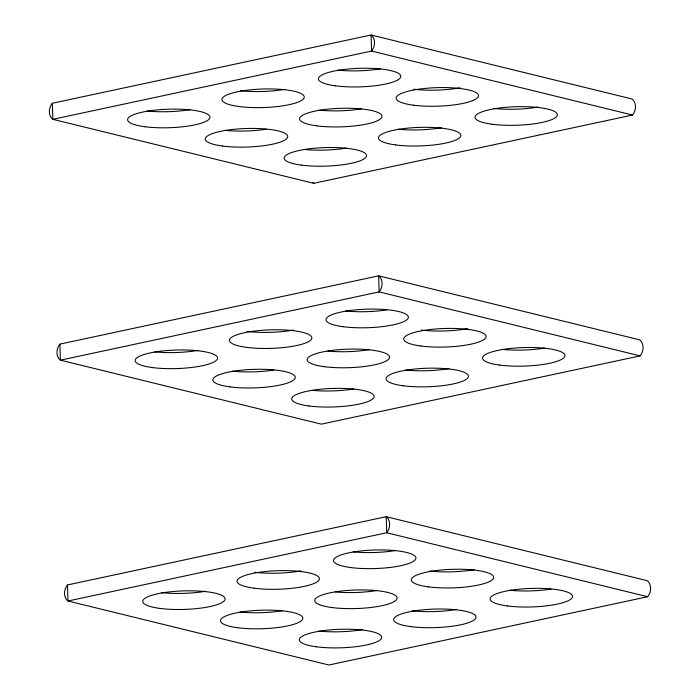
<?xml version="1.0" encoding="UTF-8"?>
<svg xmlns="http://www.w3.org/2000/svg" width="700" height="700" viewBox="0 0 700 700"><rect width="100%" height="100%" fill="white"/><g stroke="black" fill="none" stroke-linecap="round" stroke-linejoin="round"><path stroke-width="1.05" d="M52.325 103.267L371.088 35L632.039 98.989A10.307 7.814 -76.2 0 1 632.538 115.045L313.775 183.312L52.824 119.324A10.307 7.814 -76.2 0 1 52.325 103.267L52.824 119.324L371.586 51.056L632.538 115.045M59.894 344.111L378.656 275.844L639.608 339.832A10.307 7.814 -76.2 0 1 640.106 355.889L321.344 424.156L60.392 360.168L59.894 344.111A10.307 7.814 -76.2 0 0 60.392 360.168L379.155 291.9L640.106 355.889M67.462 584.955L386.225 516.688L647.176 580.676A10.307 7.814 -76.2 0 1 647.675 596.733L328.912 665L67.961 601.011A10.307 7.814 -76.2 0 1 67.462 584.955L67.961 601.011L386.724 532.744L647.675 596.733M386.829 309.873A41.221 9.275 -1.8 0 1 345.634 310.993M544.442 348.101A41.221 9.275 -1.8 0 1 502.206 349.387M293.37 330.033A41.221 9.275 -1.8 0 1 247.082 331.433M448.945 368.602A41.221 9.275 -1.8 0 1 405.685 370.055M353.614 388.973A41.221 9.275 -1.8 0 1 312.428 390.355M273.717 370.064A41.221 9.275 -1.8 0 1 232.523 371.175M369.058 349.694A41.221 9.275 -1.8 0 1 327.863 351.085M198.065 350.402A41.221 9.275 -1.8 0 1 154.805 351.855M467.609 328.676A41.221 9.275 -1.8 0 1 421.321 330.076M380.301 68.862A41.221 9.275 -1.8 0 1 338.065 70.149M537.898 107.082A41.221 9.275 -1.8 0 1 493.614 108.43M284.795 89.364A41.221 9.275 -1.8 0 1 240.511 90.711M441.376 127.759A41.221 9.275 -1.8 0 1 398.116 129.211M346.045 148.129A41.221 9.275 -1.8 0 1 304.859 149.511M266.149 129.22A41.221 9.275 -1.8 0 1 224.954 130.331M361.489 108.85A41.221 9.275 -1.8 0 1 319.252 110.136M313.775 183.312A10.307 7.814 -76.2 0 1 312.821 182.49M190.496 109.559A41.221 9.275 -1.8 0 1 147.236 111.011M460.04 87.824A41.221 9.275 -1.8 0 1 413.752 89.233M395.439 550.55A41.221 9.275 -1.8 0 1 353.203 551.836M550.97 589.12A41.221 9.275 -1.8 0 1 509.775 590.231M300.939 570.876A41.221 9.275 -1.8 0 1 254.651 572.276M456.514 609.446A41.221 9.275 -1.8 0 1 412.23 610.794M362.215 629.641A41.221 9.275 -1.8 0 1 318.955 631.094M282.328 610.741A41.221 9.275 -1.8 0 1 240.091 612.019M376.626 590.546A41.221 9.275 -1.8 0 1 335.431 591.929M205.634 591.246A41.221 9.275 -1.8 0 1 161.35 592.594M474.18 569.695A41.221 9.275 -1.8 0 1 429.896 571.043M371.586 51.056L371.088 35A10.307 7.814 -76.2 0 1 371.586 51.056M379.155 291.9L378.656 275.844A10.307 7.814 -76.2 0 1 379.155 291.9M386.724 532.744L386.225 516.688A10.307 7.814 -76.2 0 1 386.724 532.744M343.131 326.699A41.221 9.275 -1.8 0 0 408.17 318.141A41.221 9.275 -1.8 0 0 350.219 310.494A41.221 9.275 -1.8 0 0 343.131 326.699M499.713 365.094A41.221 9.275 -1.8 0 0 564.742 356.536A41.221 9.275 -1.8 0 0 506.8 348.889A41.221 9.275 -1.8 0 0 499.713 365.094M420.849 346.01A41.221 9.275 -1.8 0 0 485.887 337.461A41.221 9.275 -1.8 0 0 427.936 329.814A41.221 9.275 -1.8 0 0 420.849 346.01M403.191 385.761A41.221 9.275 -1.8 0 0 468.221 377.213A41.221 9.275 -1.8 0 0 410.27 369.565A41.221 9.275 -1.8 0 0 403.191 385.761M246.61 347.366A41.221 9.275 -1.8 0 0 311.64 338.817A41.221 9.275 -1.8 0 0 253.689 331.17A41.221 9.275 -1.8 0 0 246.61 347.366M308.884 405.956A41.221 9.275 -1.8 0 0 373.922 397.408A41.221 9.275 -1.8 0 0 315.971 389.76A41.221 9.275 -1.8 0 0 308.884 405.956M230.02 386.881A41.221 9.275 -1.8 0 0 295.059 378.324A41.221 9.275 -1.8 0 0 237.108 370.676A41.221 9.275 -1.8 0 0 230.02 386.881M324.328 366.686A41.221 9.275 -1.8 0 0 389.358 358.129A41.221 9.275 -1.8 0 0 331.406 350.481A41.221 9.275 -1.8 0 0 324.328 366.686M152.311 367.561A41.221 9.275 -1.8 0 0 217.341 359.012A41.221 9.275 -1.8 0 0 159.39 351.365A41.221 9.275 -1.8 0 0 152.311 367.561M335.562 85.846A41.221 9.275 -1.8 0 0 400.601 77.297A41.221 9.275 -1.8 0 0 342.65 69.65A41.221 9.275 -1.8 0 0 335.562 85.846M492.144 124.241A41.221 9.275 -1.8 0 0 557.174 115.692A41.221 9.275 -1.8 0 0 499.231 108.045A41.221 9.275 -1.8 0 0 492.144 124.241M413.28 105.166A41.221 9.275 -1.8 0 0 478.319 96.618A41.221 9.275 -1.8 0 0 420.368 88.97A41.221 9.275 -1.8 0 0 413.28 105.166M395.623 144.918A41.221 9.275 -1.8 0 0 460.653 136.36A41.221 9.275 -1.8 0 0 402.701 128.721A41.221 9.275 -1.8 0 0 395.623 144.918M239.041 106.522A41.221 9.275 -1.8 0 0 304.071 97.965A41.221 9.275 -1.8 0 0 246.12 90.326A41.221 9.275 -1.8 0 0 239.041 106.522M301.315 165.112A41.221 9.275 -1.8 0 0 366.354 156.564A41.221 9.275 -1.8 0 0 308.402 148.916A41.221 9.275 -1.8 0 0 301.315 165.112M222.451 146.037A41.221 9.275 -1.8 0 0 287.49 137.48A41.221 9.275 -1.8 0 0 229.539 129.832A41.221 9.275 -1.8 0 0 222.451 146.037M316.759 125.843A41.221 9.275 -1.8 0 0 381.789 117.285A41.221 9.275 -1.8 0 0 323.838 109.638A41.221 9.275 -1.8 0 0 316.759 125.843M144.742 126.718A41.221 9.275 -1.8 0 0 209.773 118.169A41.221 9.275 -1.8 0 0 151.821 110.521A41.221 9.275 -1.8 0 0 144.742 126.718M350.7 567.543A41.221 9.275 -1.8 0 0 415.739 558.985A41.221 9.275 -1.8 0 0 357.787 551.337A41.221 9.275 -1.8 0 0 350.7 567.543M507.281 605.938A41.221 9.275 -1.8 0 0 572.32 597.38A41.221 9.275 -1.8 0 0 514.369 589.733A41.221 9.275 -1.8 0 0 507.281 605.938M428.418 586.854A41.221 9.275 -1.8 0 0 493.456 578.305A41.221 9.275 -1.8 0 0 435.505 570.657A41.221 9.275 -1.8 0 0 428.418 586.854M410.76 626.605A41.221 9.275 -1.8 0 0 475.79 618.056A41.221 9.275 -1.8 0 0 417.839 610.409A41.221 9.275 -1.8 0 0 410.76 626.605M254.179 588.21A41.221 9.275 -1.8 0 0 319.209 579.661A41.221 9.275 -1.8 0 0 261.257 572.014A41.221 9.275 -1.8 0 0 254.179 588.21M316.453 646.8A41.221 9.275 -1.8 0 0 381.491 638.251A41.221 9.275 -1.8 0 0 323.54 630.604A41.221 9.275 -1.8 0 0 316.453 646.8M237.589 627.725A41.221 9.275 -1.8 0 0 302.627 619.168A41.221 9.275 -1.8 0 0 244.676 611.529A41.221 9.275 -1.8 0 0 237.589 627.725M331.896 607.53A41.221 9.275 -1.8 0 0 396.926 598.972A41.221 9.275 -1.8 0 0 338.975 591.325A41.221 9.275 -1.8 0 0 331.896 607.53M159.88 608.405A41.221 9.275 -1.8 0 0 224.91 599.856A41.221 9.275 -1.8 0 0 166.959 592.209A41.221 9.275 -1.8 0 0 159.88 608.405"/></g></svg>
